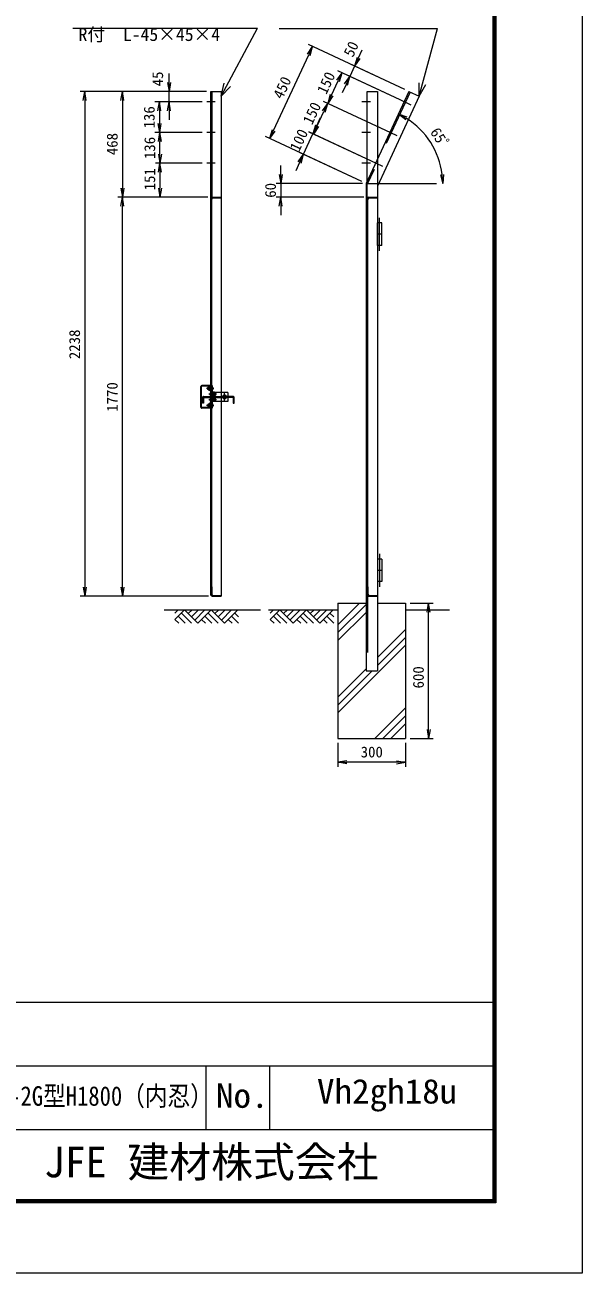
# Model space of a CAD drawing. Units: millimetres, scale not verified. Extents: x -5936 to 5936, y -4198 to 4198.
# Drawn here: x 3467 to 5936, y -4198 to 1335 of the extents above; entities that cross this region are included whole.
import ezdxf
from ezdxf.enums import TextEntityAlignment as Align

# ---------------------------------------------------------------- set-up
doc = ezdxf.new("R2010")
doc.units = ezdxf.units.MM
doc.header["$LTSCALE"] = 30
for name, pattern in [('USER1', [58, 30, -9, 2.5, -5, 2.5, -9]), ('USER2', [12.6, 8.4, -4.2]), ('USER3', [50.5, 30, -9, 2.5, -9])]:
    doc.linetypes.add(name, pattern=pattern)
for name, color, linetype, lineweight in [('0-0_22', 7, 'Continuous', 9), ('0-3_27', 3, 'Continuous', 9), ('0-5_D-STR1', 1, 'Continuous', 9), ('0-6_D-STR-DIM', 7, 'Continuous', 9), ('0-7_D-STR-TXT', 7, 'Continuous', 9), ('0-8_31', 7, 'Continuous', 9), ('0-9_D-STR4', 7, 'Continuous', 9), ('0-A_33', 1, 'USER3', 9), ('0-C_0', 7, 'Continuous', 9), ('0-D_D-DCR-HCH', 7, 'Continuous', 9), ('0-E_1', 7, 'Continuous', 9), ('0-F_D-TTL', 7, 'Continuous', 9)]:
    doc.layers.add(name, color=color, linetype=linetype, lineweight=lineweight)
doc.layers.add('0-4_D-TTL-TXT', color=7, linetype='Continuous')
doc.styles.add('ＭＳ ゴシック', font='')
doc.styles.get('ＭＳ ゴシック').set_extended_font_data('MS Gothic')

# ---------------------------------------------------------------- blocks, each defined once
blk = doc.blocks.new('G65')
at = {"layer": '0-0_22'}
for p, q in [((304017.4, 85697.5), (304441.6, 86121.8)), ((304017.4, 84849), (305290.2, 86121.8)), ((304017.4, 84849), (304517, 84349.4)), ((304441.6, 85273.3), (305365.5, 84349.4)), ((304865.9, 85697.5), (306214.1, 84349.4)), ((305290.2, 86121.8), (307062.6, 84349.4)), ((306289.4, 86121.8), (305789.8, 85622.2)), ((307137.9, 86121.8), (306214.1, 85197.9)), ((307986.5, 86121.8), (306638.3, 84773.6)), ((308835, 86121.8), (307062.6, 84349.4)), ((307562.2, 84849), (308061.8, 84349.4)), ((307986.5, 85273.3), (308910.4, 84349.4)), ((308410.7, 85697.6), (309758.9, 84349.4)), ((308835, 86121.8), (310607.4, 84349.4)), ((309834.3, 86121.8), (309334.6, 85622.2)), ((310682.8, 86121.8), (309758.9, 85197.9)), ((311531.3, 86121.8), (310183.1, 84773.7)), ((312379.8, 86121.8), (310607.4, 84349.4)), ((311606.6, 84349.4), (311107, 84849)), ((312455.2, 84349.4), (311531.3, 85273.3)), ((312479.7, 85173.4), (311955.6, 85697.5))]:
    blk.add_line(p, q, dxfattribs=at)
blk = doc.blocks.new('G66')
at = {"layer": '0-0_22'}
for p, q in [((316685.3, 85697.5), (317109.5, 86121.8)), ((316685.3, 84849), (317958.1, 86121.8)), ((316685.3, 84849), (317184.9, 84349.4)), ((317109.5, 85273.3), (318033.4, 84349.4)), ((317533.8, 85697.5), (318881.9, 84349.4)), ((317958.1, 86121.8), (319730.5, 84349.4)), ((318957.3, 86121.8), (318457.7, 85622.2)), ((319805.8, 86121.8), (318881.9, 85197.9)), ((320654.4, 86121.8), (319306.2, 84773.6)), ((321502.9, 86121.8), (319730.5, 84349.4)), ((320230.1, 84849), (320729.7, 84349.4)), ((320654.4, 85273.3), (321578.3, 84349.4)), ((321078.6, 85697.6), (322426.8, 84349.4)), ((321502.9, 86121.8), (323275.3, 84349.4)), ((322502.2, 86121.8), (322002.5, 85622.2)), ((323350.7, 86121.8), (322426.8, 85197.9)), ((324199.2, 86121.8), (322851, 84773.7)), ((325047.7, 86121.8), (323275.3, 84349.4)), ((324274.5, 84349.4), (323774.9, 84849)), ((325123.1, 84349.4), (324199.2, 85273.3)), ((325147.6, 85173.4), (324623.5, 85697.5))]:
    blk.add_line(p, q, dxfattribs=at)
blk = doc.blocks.new('_OPEN')
at = {"layer": '0-C_0'}
blk.add_line((-30, 5), (0, 0), dxfattribs=at)
blk.add_lwpolyline([(-30, -5), (0, 0), (-30, 0)], dxfattribs=at)
blk = doc.blocks.new('G68')
at = {"layer": '0-E_1'}
for q in [(314998.6, 163491.7), (310564.4, 156185.7), (311386.1, 155746.4)]:
    blk.add_line((310155.5, 154432.7), q, dxfattribs=at)

msp = doc.modelspace()

# ---------------------------------------------------------------- linework, layer by layer
at = {"layer": '0-0_22', "linetype": 'USER3'}
for p, q in [((4316.09, -301.18), (4282.3, -301.18)), ((4316.09, -326.18), (4282.3, -326.18))]:
    msp.add_line(p, q, dxfattribs=at)
at = {"layer": '0-3_27'}
for p, q in [((5048.87, 457.32), (5028.87, 457.32)), ((5028.87, 357.32), (5028.87, 457.32)), ((5048.87, 357.32), (5048.87, 457.32)), ((5048.87, 407.32), (5028.87, 407.32)), ((5048.87, 357.32), (5028.87, 357.32)), ((4246.44, -359.68), (4246.44, -267.68)), ((4249.44, -359.68), (4249.44, -267.68)), ((4287.44, -263.68), (4250.44, -263.68)), ((4287.44, -266.68), (4250.44, -266.68)), ((4288.44, -267.68), (4288.44, -288.68)), ((4291.44, -263.68), (4295.94, -263.68)), ((4291.44, -267.68), (4291.44, -288.68)), ((4253.94, -342.04), (4253.94, -317.04)), ((4258.94, -312.04), (4345.24, -312.04)), ((4258.94, -316.54), (4345.24, -316.54)), ((4288.44, -288.68), (4291.44, -288.68)), ((4291.44, -308.68), (4300.44, -308.68)), ((4291.44, -318.68), (4300.44, -318.68)), ((4300.44, -293.68), (4295.94, -293.68)), ((4300.44, -312.04), (4300.44, -293.68)), ((4300.44, -333.68), (4300.44, -316.54)), ((4365.94, -293.68), (4307.51, -293.68)), ((4345.24, -312.04), (4345.24, -316.54)), ((4389.24, -312.04), (4358.24, -312.04)), ((4358.24, -312.04), (4358.24, -316.54)), ((4389.24, -316.54), (4358.24, -316.54)), ((4365.94, -293.68), (4365.94, -312.04)), ((4365.94, -316.54), (4365.94, -333.68)), ((4394.24, -342.04), (4394.24, -317.04)), ((4287.44, -360.68), (4250.44, -360.68)), ((4287.44, -363.68), (4250.44, -363.68)), ((4288.44, -338.68), (4291.44, -338.68)), ((4288.44, -359.68), (4288.44, -338.68)), ((4288.44, -359.68), (4288.44, -338.68)), ((4288.44, -338.68), (4291.44, -338.68)), ((4291.44, -359.68), (4291.44, -338.68)), ((4291.44, -359.68), (4291.44, -338.68)), ((4291.44, -363.68), (4295.94, -363.68)), ((4300.44, -333.68), (4295.94, -333.68)), ((4365.94, -333.68), (4307.51, -333.68)), ((5048.87, -1032.68), (5028.87, -1032.68)), ((5028.87, -1032.68), (5028.87, -1132.68)), ((5048.87, -1032.68), (5048.87, -1132.68)), ((5048.87, -1082.68), (5028.87, -1082.68)), ((5048.87, -1132.68), (5028.87, -1132.68))]:
    msp.add_line(p, q, dxfattribs=at)
at = {"layer": '0-3_27', "linetype": 'USER3'}
for p, q in [((5038.87, 334.49), (5038.87, 480.93)), ((4304.52, -276.18), (4271.75, -276.18)), ((4244, -328.68), (4251.89, -328.68)), ((4373.53, -313.68), (4329.72, -313.68)), ((4351.74, -330.18), (4351.74, -297.19)), ((4304.52, -351.18), (4271.75, -351.18)), ((5038.87, -1009.86), (5038.87, -1156.29))]:
    msp.add_line(p, q, dxfattribs=at)
at = {"layer": '0-3_27'}
for points in [[(4258.44, -317.04), (4258.44, -342.04), (4253.94, -342.04)], [(4389.74, -317.04), (4389.74, -342.04), (4394.24, -342.04)]]:
    msp.add_lwpolyline(points, dxfattribs=at)
msp.add_circle((4351.74, -313.68), 6.5, dxfattribs=at)
for centre, radius, start, end in [((4250.44, -267.68), 4, 90, 180), ((4250.44, -267.68), 1, 90, 180), ((4287.44, -267.68), 4, 0.00001, 89.99999), ((4287.44, -267.68), 1, 0.00001, 89.99999), ((4258.94, -317.04), 5, 90, 180.00001), ((4258.94, -317.04), 0.5, 90, 180.00001), ((4351.74, -313.68), 9, 10.54217, 169.45783), ((4351.74, -313.68), 9, 198.48396, 341.51602), ((4389.24, -317.04), 5, 359.99999, 90), ((4389.24, -317.04), 0.5, 359.99999, 90), ((4250.44, -359.68), 4, 179.99999, 270), ((4250.44, -359.68), 1, 179.99999, 270), ((4287.44, -359.68), 1, 270, 359.99998), ((4287.44, -359.68), 4, 270, 359.99998)]:
    msp.add_arc(centre, radius, start, end, dxfattribs=at)
at = {"layer": '0-5_D-STR1'}
for p, q in [((4291.44, -1192.06), (4291.44, 1040.15)), ((4291.44, 1040.15), (4336.44, 1040.15)), ((4294.82, 1040.15), (4294.82, 571.85)), ((4336.44, 1040.15), (4336.44, -1197.68)), ((5169.05, 1040.15), (4978.87, 632.32)), ((5214.36, 1019.02), (5028.87, 621.23)), ((5169.05, 1040.15), (5214.36, 1019.02)), ((4978.87, 632.32), (4978.87, -1527.68)), ((5028.87, 645.71), (5028.87, -1527.68)), ((4291.44, 552.32), (4291.44, 567.32)), ((4291.44, 527.32), (4291.44, 566.69)), ((4294.82, -1154.93), (4294.82, 563.32)), ((4294.82, 529.57), (4294.82, 563.32)), ((4297.07, 572.32), (4336.44, 572.32)), ((4300.44, 568.94), (4334.19, 568.94)), ((4336.44, 572.32), (4336.44, 571.19)), ((4983.87, 552.32), (4983.87, 567.32)), ((4983.87, 527.32), (4983.87, 566.69)), ((4983.87, -1192.06), (4983.87, 557.1)), ((4987.24, -1154.93), (4987.24, 563.32)), ((4987.24, 529.57), (4987.24, 563.32)), ((4989.49, 572.32), (5028.87, 572.32)), ((4992.87, 568.94), (5026.62, 568.94)), ((5028.87, 572.32), (5028.87, 571.19)), ((4291.44, 527.32), (4292.57, 527.32)), ((4983.87, 527.32), (4984.99, 527.32)), ((4291.44, -263.68), (4291.44, -312.04)), ((4295.94, -263.68), (4295.94, -312.04)), ((4291.44, -316.54), (4291.44, -363.68)), ((4295.94, -316.54), (4295.94, -363.68)), ((4291.44, -1152.68), (4292.57, -1152.68)), ((4291.44, -1152.68), (4292.57, -1152.68)), ((4291.44, -1152.68), (4291.44, -1192.06)), ((4291.44, -1152.68), (4291.44, -1192.06)), ((4294.82, -1154.93), (4294.82, -1188.68)), ((4294.82, -1154.93), (4294.82, -1188.68)), ((4983.87, -1152.68), (4984.99, -1152.68)), ((4983.87, -1152.68), (4984.99, -1152.68)), ((4983.87, -1152.68), (4983.87, -1192.06)), ((4983.87, -1152.68), (4983.87, -1192.06)), ((4987.24, -1154.93), (4987.24, -1188.68)), ((4987.24, -1154.93), (4987.24, -1188.68)), ((4291.44, -1177.68), (4291.44, -1192.68)), ((4297.07, -1197.68), (4336.44, -1197.68)), ((4297.07, -1197.68), (4336.44, -1197.68)), ((4299.88, -1197.68), (4328.01, -1197.68)), ((4300.44, -1194.31), (4334.19, -1194.31)), ((4300.44, -1194.31), (4334.19, -1194.31)), ((4336.44, -1197.68), (4336.44, -1196.56)), ((4336.44, -1197.68), (4336.44, -1196.56)), ((4983.87, -1177.68), (4983.87, -1192.68)), ((4989.49, -1197.68), (5028.87, -1197.68)), ((4989.49, -1197.68), (5028.87, -1197.68)), ((4992.31, -1197.68), (5020.43, -1197.68)), ((4992.87, -1194.31), (5026.62, -1194.31)), ((4992.87, -1194.31), (5026.62, -1194.31)), ((5028.87, -1197.68), (5028.87, -1196.56)), ((5028.87, -1197.68), (5028.87, -1196.56)), ((4978.87, -1527.68), (5028.87, -1527.68))]:
    msp.add_line(p, q, dxfattribs=at)
at = {"layer": '0-5_D-STR1', "linetype": 'USER1'}
for p, q in [((4983.87, 566.69), (4983.87, 1040.15)), ((4983.87, 1040.15), (5028.87, 1040.15)), ((5028.87, 1040.15), (5028.87, 621.23))]:
    msp.add_line(p, q, dxfattribs=at)
at = {"layer": '0-5_D-STR1', "linetype": 'USER2'}
for p, q in [((5174.48, 1037.62), (4984.31, 629.78)), ((4984.87, -1195.26), (4984.87, -1527.68))]:
    msp.add_line(p, q, dxfattribs=at)
at = {"layer": '0-5_D-STR1', "linetype": 'USER3'}
for p, q in [((4310.47, 994.84), (4272.42, 994.84)), ((4998.07, 994.84), (4960.01, 994.84)), ((4310.47, 858.89), (4272.42, 858.89)), ((4998.07, 858.89), (4960.01, 858.89)), ((4310.47, 722.95), (4272.42, 722.95)), ((4998.07, 722.95), (4960.01, 722.95))]:
    msp.add_line(p, q, dxfattribs=at)
at = {"layer": '0-5_D-STR1'}
for centre, radius, start, end in [((4297.07, 566.69), 5.62, 90, 180), ((4300.44, 563.32), 5.62, 90, 180), ((4334.19, 571.19), 2.25, 270, 0), ((4989.49, 566.69), 5.62, 90, 180), ((4992.87, 563.32), 5.62, 90, 180), ((5026.62, 571.19), 2.25, 270, 0), ((4292.57, 529.57), 2.25, 270, 0), ((4984.99, 529.57), 2.25, 270, 0), ((4292.57, -1154.93), 2.25, 0, 90), ((4292.57, -1154.93), 2.25, 0, 90), ((4984.99, -1154.93), 2.25, 0, 90), ((4984.99, -1154.93), 2.25, 0, 90), ((4297.07, -1192.06), 5.62, 180, 270), ((4297.07, -1192.06), 5.62, 180, 270), ((4300.44, -1188.68), 5.62, 180, 270), ((4300.44, -1188.68), 5.62, 180, 270), ((4334.19, -1196.56), 2.25, 0, 90), ((4334.19, -1196.56), 2.25, 0, 90), ((4989.49, -1192.06), 5.62, 180, 270), ((4989.49, -1192.06), 5.62, 180, 270), ((4992.87, -1188.68), 5.62, 180, 270), ((4992.87, -1188.68), 5.62, 180, 270), ((5026.62, -1196.56), 2.25, 0, 90), ((5026.62, -1196.56), 2.25, 0, 90)]:
    msp.add_arc(centre, radius, start, end, dxfattribs=at)
at = {"layer": '0-6_D-STR-DIM'}
for p, q in [((5150.92, 1048.61), (4723.37, 1247.98)), ((4944.82, 1188.85), (4961.73, 1225.1)), ((4568.23, 867.94), (4724.59, 1203.27)), ((4105.45, 1080.15), (4105.45, 1120.15)), ((5129.79, 1003.29), (4854.14, 1131.83)), ((5129.79, 1003.29), (4888.66, 1115.73)), ((4927.92, 1152.59), (4906.79, 1107.28)), ((5150.92, 1048.61), (4909.79, 1161.05)), ((4825.78, 1023.68), (4855.36, 1087.12)), ((4889.88, 1071.03), (4872.98, 1034.77)), ((4271.44, 1040.15), (3712.06, 1040.15)), ((3732.06, 1000.15), (3732.06, -1157.68)), ((4216.88, 1040.15), (3878.85, 1040.15)), ((3898.85, 1000.15), (3898.85, 612.32)), ((4271.44, 1040.15), (4085.45, 1040.15)), ((4105.45, 994.84), (4105.45, 1040.15)), ((5066.4, 867.35), (4790.57, 995.96)), ((4252.42, 994.84), (4042.83, 994.84)), ((4062.83, 954.84), (4062.83, 898.89)), ((4252.42, 994.84), (4085.45, 994.84)), ((4105.45, 954.84), (4105.45, 914.84)), ((4762.21, 887.82), (4791.79, 951.26)), ((5066.4, 867.35), (4790.75, 995.88)), ((4760.42, 888.65), (4777.33, 924.9)), ((4252.42, 858.89), (4042.83, 858.89)), ((4252.42, 858.89), (4045.19, 858.89)), ((4960.74, 640.77), (4533.19, 840.14)), ((4701.26, 761.77), (4743.52, 852.4)), ((5003, 731.4), (4725.39, 860.85)), ((5003, 731.4), (4727.18, 860.02)), ((4065.19, 762.95), (4065.19, 818.89)), ((4252.42, 722.95), (4045.19, 722.95)), ((4252.42, 722.95), (4045.19, 722.95)), ((4684.35, 725.52), (4667.45, 689.26)), ((4960.74, 640.77), (4683.13, 770.22)), ((4065.19, 682.95), (4065.19, 612.32)), ((4600.38, 672.32), (4600.38, 712.32)), ((4958.87, 632.32), (4580.38, 632.32)), ((4600.38, 632.32), (4600.38, 572.32)), ((4963.33, 632.32), (4643.64, 632.32)), ((4978.87, 632.32), (5291.42, 632.32)), ((4277.07, 572.32), (3878.85, 572.32)), ((4222.5, 572.32), (3878.85, 572.32)), ((4277.07, 572.32), (4045.19, 572.32)), ((4969.49, 572.32), (4580.38, 572.32)), ((3898.85, -1157.68), (3898.85, 532.32)), ((4600.38, 532.32), (4600.38, 492.32)), ((4279.88, -1197.68), (3712.06, -1197.68)), ((4279.88, -1197.68), (3878.85, -1197.68)), ((5173.87, -1227.68), (5275.86, -1227.68)), ((5255.86, -1787.68), (5255.86, -1267.68)), ((4853.87, -1847.68), (4853.87, -1953.01)), ((5153.87, -1847.68), (5153.87, -1953.01)), ((5173.87, -1827.68), (5275.86, -1827.68)), ((5113.87, -1933.01), (4893.87, -1933.01))]:
    msp.add_line(p, q, dxfattribs=at)
msp.add_arc((4978.87, 632.32), 339.46, 6.75529, 58.24471, dxfattribs=at)
at = {"layer": '0-7_D-STR-TXT'}
for p, q in [((3679.46, 1321.31), (4497.88, 1321.31)), ((4593.77, 1319.79), (5295.35, 1319.79))]:
    msp.add_line(p, q, dxfattribs=at)
at = {"layer": '0-8_31'}
for p, q in [((4276.74, -280.18), (4276.74, -272.18)), ((4280.44, -272.18), (4276.74, -272.18)), ((4280.44, -282.06), (4280.44, -270.3)), ((4281.58, -272.18), (4286.84, -272.18)), ((4286.84, -284.58), (4286.84, -267.78)), ((4286.84, -267.78), (4288.44, -267.78)), ((4288.44, -284.58), (4288.44, -267.78)), ((4280.44, -280.18), (4276.74, -280.18)), ((4281.58, -280.18), (4286.84, -280.18)), ((4286.84, -284.58), (4288.44, -284.58)), ((4302.04, -292.78), (4300.44, -292.78)), ((4300.44, -292.78), (4300.44, -309.58)), ((4302.04, -309.58), (4300.44, -309.58)), ((4302.04, -317.78), (4300.44, -317.78)), ((4300.44, -334.58), (4300.44, -317.78)), ((4302.04, -292.78), (4302.04, -309.58)), ((4307.31, -293.34), (4302.04, -293.34)), ((4307.31, -297.18), (4302.04, -297.18)), ((4307.31, -305.18), (4302.04, -305.18)), ((4307.31, -309.02), (4302.04, -309.02)), ((4302.04, -334.58), (4302.04, -317.78)), ((4307.31, -322.18), (4302.04, -322.18)), ((4307.31, -330.18), (4302.04, -330.18)), ((4308.44, -295.3), (4307.31, -293.34)), ((4308.44, -307.06), (4307.31, -309.02)), ((4308.44, -295.3), (4308.44, -307.06)), ((4308.44, -297.18), (4312.14, -297.18)), ((4308.44, -305.18), (4312.14, -305.18)), ((4308.44, -322.18), (4312.14, -322.18)), ((4308.44, -330.18), (4312.14, -330.18)), ((4312.14, -297.18), (4312.14, -305.18)), ((4312.14, -330.18), (4312.14, -322.18)), ((4276.74, -347.18), (4276.74, -355.18)), ((4280.44, -347.18), (4276.74, -347.18)), ((4280.44, -355.18), (4276.74, -355.18)), ((4280.44, -345.3), (4281.58, -343.34)), ((4280.44, -345.3), (4280.44, -357.06)), ((4280.44, -357.06), (4281.58, -359.02)), ((4281.58, -343.34), (4286.84, -343.34)), ((4281.58, -347.18), (4286.84, -347.18)), ((4281.58, -355.18), (4286.84, -355.18)), ((4281.58, -359.02), (4286.84, -359.02)), ((4286.84, -342.78), (4288.44, -342.78)), ((4286.84, -342.78), (4286.84, -359.58)), ((4286.84, -359.58), (4288.44, -359.58)), ((4288.44, -342.78), (4288.44, -359.58)), ((4302.04, -334.58), (4300.44, -334.58))]:
    msp.add_line(p, q, dxfattribs=at)
for points in [[(4280.44, -270.3), (4281.58, -268.34), (4286.84, -268.34)], [(4280.44, -282.06), (4281.58, -284.02), (4286.84, -284.02)], [(4308.44, -332.06), (4308.44, -320.3), (4307.31, -318.34), (4302.04, -318.34)], [(4308.44, -332.06), (4307.31, -334.02), (4302.04, -334.02)]]:
    msp.add_lwpolyline(points, dxfattribs=at)
for centre, radius, start, end in [((4283.67, -276.18), 8, 150, 210), ((4282.4, -270.41), 1.96, 177.032, 245.05701), ((4288.08, -276.18), 7.63, 148.40741, 211.59259), ((4291.21, -276.18), 9.41, 300.21596, 59.78404), ((4282.4, -281.96), 1.96, 114.94299, 182.968), ((4296.18, -301.18), 9.41, 120.21596, 239.78404), ((4296.18, -326.18), 9.41, 120.21596, 239.78404), ((4300.81, -301.18), 7.63, 328.40741, 31.59259), ((4300.81, -326.18), 7.63, 328.40741, 31.59259), ((4306.49, -295.41), 1.96, 294.94299, 2.968), ((4306.49, -306.96), 1.96, 357.032, 65.05701), ((4306.49, -320.41), 1.96, 294.94299, 2.968), ((4306.49, -331.96), 1.96, 357.032, 65.05701), ((4305.22, -301.18), 8, 330, 30), ((4305.22, -326.18), 8, 330, 30), ((4283.67, -351.18), 8, 150, 210), ((4282.4, -345.41), 1.96, 177.032, 245.05701), ((4288.08, -351.18), 7.63, 148.40741, 211.59259), ((4282.4, -356.96), 1.96, 114.94299, 182.968), ((4291.21, -351.18), 9.41, 300.21596, 59.78404)]:
    msp.add_arc(centre, radius, start, end, dxfattribs=at)
at = {"layer": '0-9_D-STR4'}
for p, q in [((4084.22, -1257.68), (4510.81, -1257.68)), ((4546.39, -1257.68), (4853.87, -1257.68)), ((4853.87, -1227.68), (4978.87, -1227.68)), ((5028.87, -1227.68), (5153.87, -1227.68)), ((5153.87, -1227.68), (5153.87, -1827.68)), ((5153.87, -1257.68), (5348.58, -1257.68))]:
    msp.add_line(p, q, dxfattribs=at)
msp.add_lwpolyline([(4853.87, -1227.68), (4853.87, -1827.68), (5153.87, -1827.68)], dxfattribs=at)
at = {"layer": '0-A_33'}
for p, q in [((5124.81, 1005.61), (5177.85, 980.88)), ((5061.42, 869.67), (5114.45, 844.94)), ((4998.03, 733.72), (5051.06, 708.99))]:
    msp.add_line(p, q, dxfattribs=at)
at = {"layer": '0-D_D-DCR-HCH'}
for p, q in [((4853.87, -1323.34), (4949.52, -1227.68)), ((4853.87, -1358.69), (4978.87, -1233.69)), ((4853.87, -1394.05), (4978.87, -1269.05)), ((5028.87, -1469.11), (5153.87, -1344.11)), ((5028.87, -1504.46), (5153.87, -1379.46)), ((4853.87, -1714.82), (5153.87, -1414.82)), ((4853.87, -1644.11), (4978.87, -1519.11)), ((4853.87, -1679.46), (5005.65, -1527.68)), ((5017.97, -1827.68), (5153.87, -1691.79)), ((5053.33, -1827.68), (5153.87, -1727.15)), ((5088.69, -1827.68), (5153.87, -1762.5))]:
    msp.add_line(p, q, dxfattribs=at)
at = {"layer": '0-E_1'}
for q in [(5295.35, 1319.79), (5213.55, 1079.02), (5243.65, 1071.39)]:
    msp.add_line((5214.36, 1019.02), q, dxfattribs=at)
at = {"layer": '0-F_D-TTL'}
for p, q in [((2996.27, -2996.27), (5540.27, -2996.27)), ((2996.27, -3278.93), (5540.27, -3278.93)), ((4268.27, -3278.93), (4268.27, -3561.6)), ((4550.93, -3278.93), (4550.93, -3561.6)), ((2996.27, -3561.6), (5540.27, -3561.6))]:
    msp.add_line(p, q, dxfattribs=at)
at = {"layer": '0-F_D-TTL', "color": 2, "lineweight": 18}
msp.add_lwpolyline([(-5936, 4197.6), (5936, 4197.6), (5936, -4197.6), (-5936, -4197.6)], close=True, dxfattribs=at)
at = {"layer": '0-F_D-TTL'}
for points in [[(-5554.4, 3886.67), (5554.4, 3886.67), (5554.4, -3886.67), (-5554.4, -3886.67)], [(-5550.87, 3883.13), (5550.87, 3883.13), (5550.87, -3883.13), (-5550.87, -3883.13)], [(-5547.33, 3879.6), (5547.33, 3879.6), (5547.33, -3879.6), (-5547.33, -3879.6)], [(-5543.8, 3876.07), (5543.8, 3876.07), (5543.8, -3876.07), (-5543.8, -3876.07)], [(-5540.27, 3872.53), (5540.27, 3872.53), (5540.27, -3872.53), (-5540.27, -3872.53)]]:
    msp.add_lwpolyline(points, close=True, dxfattribs=at)

# ---------------------------------------------------------------- block references
at = {"layer": '0-6_D-STR-DIM', "xscale": 1.333333, "yscale": 1.333333}
for p, rotation in [((4741.5, 1239.52), 65), ((4927.92, 1152.59), 245), ((4872.27, 1123.38), 65), ((4906.79, 1107.28), 65), ((4105.45, 1040.15), 270), ((3732.06, 1040.15), 90), ((3898.85, 1040.15), 90), ((4808.88, 987.43), 245), ((4062.83, 994.84), 90), ((4105.45, 994.84), 90), ((4808.7, 987.51), 65), ((5122.33, 939.97), 151.62236), ((4062.83, 858.89), 270), ((4743.52, 852.4), 245), ((4745.31, 851.57), 245), ((4065.19, 858.89), 90), ((4551.32, 831.68), 245), ((4065.19, 722.95), 270), ((4065.19, 722.95), 90), ((4701.26, 761.77), 65), ((4600.38, 632.32), 270), ((5318.33, 632.32), 273.37764), ((3898.85, 572.32), 270), ((4065.19, 572.32), 270), ((3898.85, 572.32), 90), ((4600.38, 572.32), 90), ((3732.06, -1197.68), 270), ((3898.85, -1197.68), 270), ((5255.86, -1227.68), 90), ((5255.86, -1827.68), 270), ((4853.87, -1933.01), 180)]:
    msp.add_blockref('_OPEN', p, dxfattribs=dict(at, rotation=rotation))
msp.add_blockref('_OPEN', (5153.87, -1933.01), dxfattribs=at)
at = {"layer": '0-7_D-STR-TXT', "xscale": 0.03333333, "yscale": 0.03333333}
msp.add_blockref('G68', (-6002.07, -4128.41), dxfattribs=at)
at = {"layer": '0-C_0', "xscale": 0.03333333, "yscale": 0.03333333}
for name in ['G65', 'G66']:
    msp.add_blockref(name, (-6002.07, -4128.41), dxfattribs=at)

# ---------------------------------------------------------------- texts
at = {"layer": '0-4_D-TTL-TXT', "style": 'ＭＳ ゴシック'}
for s, height, width, p in [('VH-2G型H1800（内忍）', 86.59, 0.85, (3296.9, -3481.92)), ('No.', 108.9, 1.05, (4313.49, -3497.72)), ('Vh2gh18u', 108.9, 1.05, (4761.05, -3478.88))]:
    msp.add_text(s, height=height, dxfattribs=dict(at, width=width)).set_placement(p, align=Align.BOTTOM_LEFT)
msp.add_text('JFE 建材株式会社', height=136, dxfattribs=at).set_placement((3550.83, -3813.89), align=Align.BOTTOM_LEFT)
at = {"layer": '0-6_D-STR-DIM', "style": 'ＭＳ ゴシック'}
for s, rotation, p in [('50', 65, (4933.45, 1182.55)), ('45', 90, (4093.65, 1063.36)), ('150', 65, (4815.5, 1017.59)), ('450', 65, (4620.9, 996.87)), ('136', 90, (4056.08, 876.74)), ('150', 65, (4752.66, 883.29)), ('468', 90, (3892.1, 758.11)), ('136', 90, (4058.45, 740.79)), ('100', 65, (4694.86, 764.03)), ('65ﾟ', 302.5, (5248.63, 853.23)), ('151', 90, (4058.45, 602.06)), ('60', 90, (4593.64, 569.32)), ('2238', 90, (3725.32, -146.31)), ('1770', 90, (3892.1, -379.58)), ('600', 90, (5249.11, -1606))]:
    msp.add_text(s, height=48.17, rotation=rotation, dxfattribs=at).set_placement(p, align=Align.BOTTOM_LEFT)
msp.add_text('300', height=48.17, dxfattribs=at).set_placement((4954.88, -1926.26), align=Align.BOTTOM_LEFT)
at = {"layer": '0-7_D-STR-TXT', "style": 'ＭＳ ゴシック'}
msp.add_text('R付\u3000L-45×45×4', height=57.62, dxfattribs=at).set_placement((3704.36, 1247.05), align=Align.BOTTOM_LEFT)

doc.saveas('drawing.dxf')
